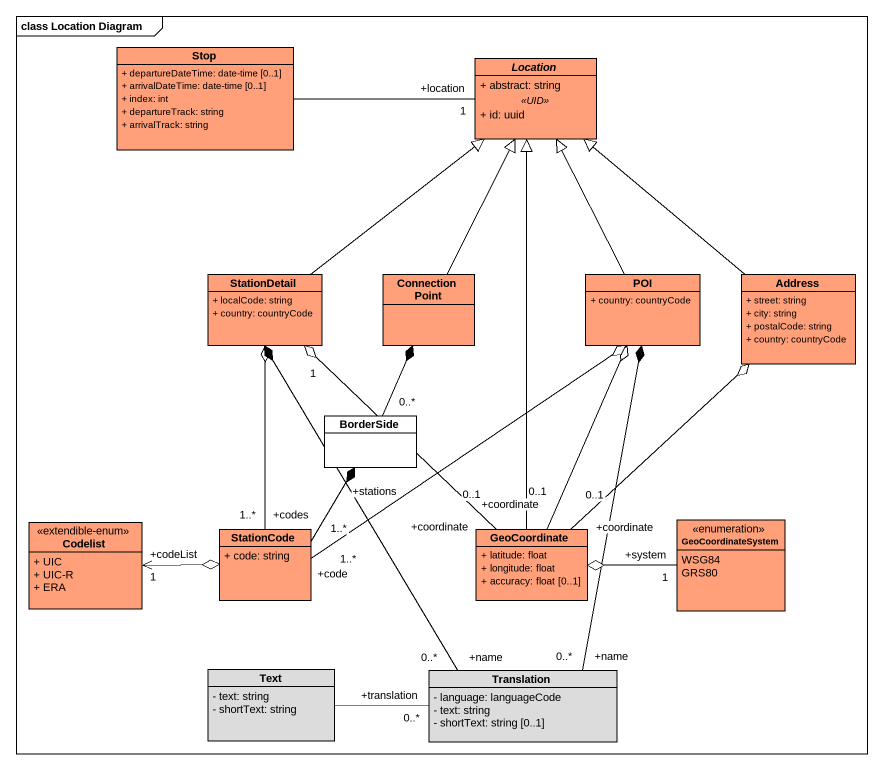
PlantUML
@startuml
mainframe class Location Diagram
hide circle
hide empty members
skinparam classAttributeIconSize 0
class "Stop" as Stop_ #FFA07A {
  + departureDateTime: date-time [0..1]
  + arrivalDateTime: date-time [0..1]
  + index: int
  + departureTrack: string
  + arrivalTrack: string
}
abstract class Location #FFA07A {
  + abstract: string
  .. <<UID>> ..
  + id: uuid
}
class StationDetail #FFA07A {
  + localCode: string
  + country: countryCode
}
class "Connection Point" as Connection_Point #FFA07A
class POI #FFA07A {
  + country: countryCode
}
class Address #FFA07A {
  + street: string
  + city: string
  + postalCode: string
  + country: countryCode
}
class BorderSide
enum GeoCoordinateSystem #FFA07A {
  WSG84
  GRS80
}
class Codelist <<extendible-enum>> #FFA07A {
  + UIC
  + UIC-R
  + ERA
}
class StationCode #FFA07A {
  + code: string
}
class GeoCoordinate #FFA07A {
  + latitude: float
  + longitude: float
  + accuracy: float [0..1]
}
class Text #DCDCDC {
  - text: string
  - shortText: string
}
class Translation #DCDCDC {
  - language: languageCode
  - text: string
  - shortText: string [0..1]
}
Stop_ -right- "+location\n1" Location
StationDetail -up-|> Location
Connection_Point -up-|> Location
Connection_Point *-- "0..*" BorderSide
POI -up-|> Location
Address -up-|> Location
GeoCoordinateSystem "+system\n1" -left-o GeoCoordinate
Codelist "+codeList\n1" <-right-o StationCode
StationCode "+codes\n1..*" -up-o StationDetail
StationCode "+code\n1..*" -up-o POI
StationCode "+stations\n1..*" -up-* BorderSide
GeoCoordinate -up-|> Location
GeoCoordinate "+coordinate\n0..1" -up-o "1" StationDetail
GeoCoordinate "+coordinate\n0..1" -up-o POI
GeoCoordinate "+coordinate\n0..1" -up-o Address
Translation "+name\n0..*" -up-* StationDetail
Translation "+name\n0..*" -up-* POI
Translation "+translation\n0..*" -left- Text
@enduml
